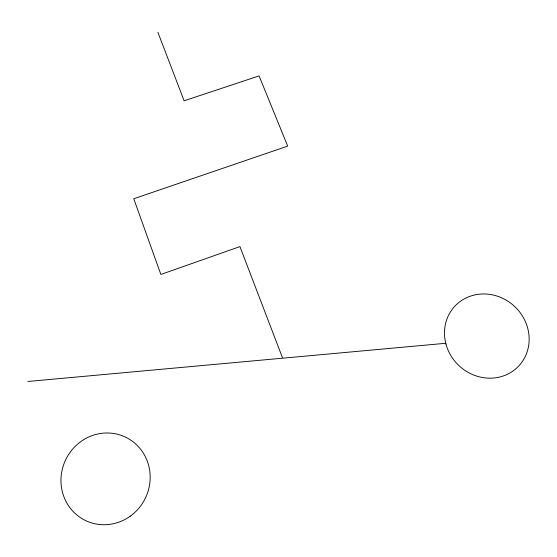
<?xml version="1.0" encoding="UTF-8"?>
<svg xmlns="http://www.w3.org/2000/svg" width="557" height="557" viewBox="0 0 557 557"><rect width="100%" height="100%" fill="white"/><g stroke="black" fill="none" stroke-linecap="round" stroke-linejoin="round"><path stroke-width="0.84" d="M27.85 381.475L445.753 343.286M157.875 32.25L184.116 100.796L259.082 75.891L287.697 146.108L133.757 198.758L160.855 274.455L239.935 246.598L282.413 357.559M130.192 516.228A46.252 44.233 -64.6 0 0 125.478 437.12A46.252 44.233 -64.6 0 0 61.04 483.246A46.252 44.233 -64.6 0 0 130.192 516.228M445.969 344.108A43.759 40.626 42.9 0 0 516.875 367.857A43.759 40.626 42.9 0 0 497.603 296.261A43.759 40.626 42.9 0 0 445.969 344.108"/></g></svg>
